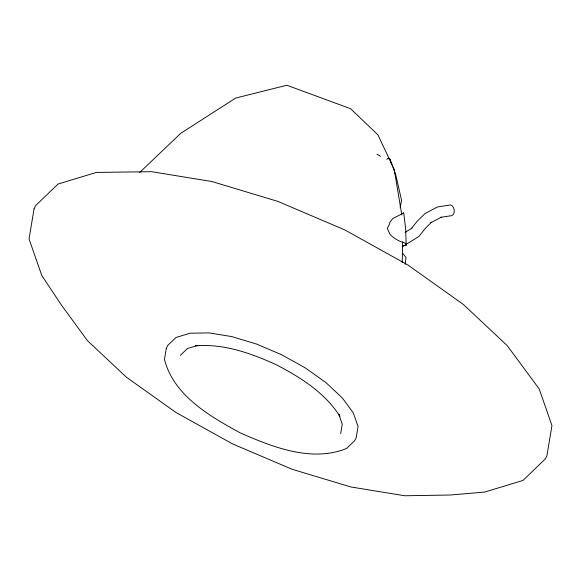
<?xml version="1.0" encoding="UTF-8"?>
<svg xmlns="http://www.w3.org/2000/svg" width="581" height="581" viewBox="0 0 581 581"><rect width="100%" height="100%" fill="white"/><g stroke="black" fill="none" stroke-linecap="round" stroke-linejoin="round"><path stroke-width="0.87" d="M402.241 262.445L402.626 241.798M405.153 264.355L406.039 257.521L403.04 253.73M340.677 433.622L342.245 424.181L338.825 414.362M400.135 207.243L401.594 200.43L395.843 175.142L390.04 159.136L387.65 158.417L386.823 159.484M180.451 355.274L187.481 348.506L197.78 345.39M139.701 172.463L180.793 133.289L235.675 98.058L286.832 85.24L350.546 108.683L377.97 134.923L394.223 169.456L401.812 214.919M405.124 232.349L411.958 228.18L411.261 228.66L417.448 220.94L425.205 213.445L437.537 206.945L450.609 204.933C454.683 206.102 455.896 214.244 451.582 215.674L440.514 217.345L441.299 217.192L430.87 222.69L431.603 222.145L425.481 228.202L418.756 236.598L405.996 244.427M402.226 246.729L404.485 245.349M197.191 345.441L195.652 345.818C223.823 343.531 251.203 353.277 276.44 364.817C300.66 377.49 325.019 392.785 339.943 416.374L338.926 414.18M406.141 245.298L404.892 242.952C399.314 241.631 394.303 238.573 390.178 234.659L387.316 228.391L389.56 224.034L389.967 222.124L392.901 218.441L402.88 213.445L403.301 212.428L403.853 213.612L405.734 229.662L406.141 245.298L402.488 245.901M376.975 154.132L380.511 156.311M394.927 173.247L395.501 174.017M390.2 159.913L390.831 163.043M34.068 208.833L29.05 238.951L41.796 275.532L61.375 304.989L87.397 340.589L126.469 377.243L175.941 412.466L232.429 443.855L292.098 469.266L350.866 486.965L404.739 495.76L450.035 495.034L484.619 492.063L522.951 480.458L545.392 458.859L546.932 455.657L551.95 425.539L539.204 388.958L507.177 345.572L463.391 304.488L407.956 265.023L344.656 229.851L277.798 201.375L211.942 181.541L151.576 171.693L96.381 172.426L58.049 184.032L35.608 205.63L34.068 208.833M166.319 348.368L164.467 359.465C173.799 395.705 209.756 416.192 240.28 432.918C272.83 447.094 311.358 462.599 346.537 448.496L354.809 440.536L356.218 437.609L358.063 426.512L353.364 413.026L342.441 398.072L326.028 382.676L305.25 367.882L281.524 354.7L256.461 344.025L231.783 336.588L209.153 332.898L190.125 333.203L175.992 337.481L167.72 345.441L166.319 348.368"/></g></svg>
